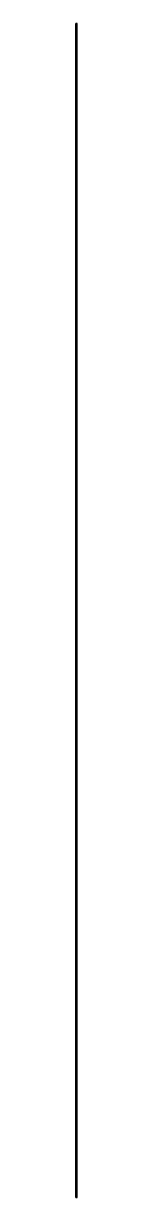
# Model space of a CAD drawing. Header units: inches. Extents: x 310 to 310, y 239 to 351.
import ezdxf

# ---------------------------------------------------------------- set-up
doc = ezdxf.new("R2010")
doc.units = ezdxf.units.IN
doc.header["$MEASUREMENT"] = 0
doc.layers.get('0').update_dxf_attribs({"color": 1})

msp = doc.modelspace()

# ---------------------------------------------------------------- linework, layer by layer
for p, q in [((309.53, 238.58), (309.53, 350.82)), ((309.66, 350.82), (309.53, 350.82)), ((309.66, 238.58), (309.66, 350.82)), ((309.53, 238.58), (309.66, 238.58))]:
    msp.add_line(p, q)

doc.saveas('drawing.dxf')
